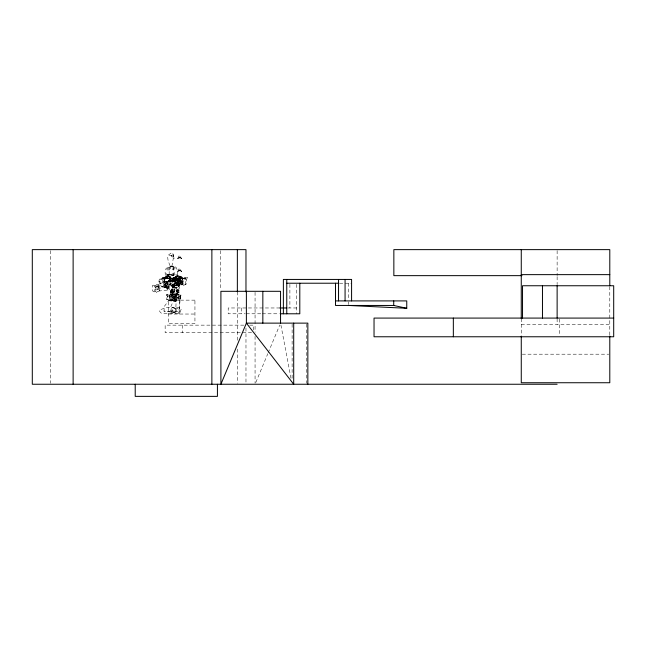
<?xml version="1.0" encoding="UTF-8"?>
<svg xmlns="http://www.w3.org/2000/svg" width="646" height="646" viewBox="0 0 646 646"><rect width="100%" height="100%" fill="white"/><g stroke="black" fill="none" stroke-linecap="round" stroke-linejoin="round"><path stroke-width="0.48" stroke-dasharray="3.23 2.42" d="M174.751 289.448L174.267 294.503L175.752 295.004M173.839 294.463L171.884 294.996L171.876 295.787L174.977 298.848L179.927 298.848L181.025 294.996L171.707 294.503L171.553 291.726L172.644 288.94L171.739 288.94L170.536 291.726L170.867 295.004L173.055 293.744L171.707 294.503M173.806 295.004L175.292 294.503L174.808 289.448M171.901 284.797L171.868 286.501L172.902 287.874L174.783 287.373L174.816 285.564L173.726 284.103L171.901 284.797L172.966 284.466L173.992 285.839L173.96 287.543L172.902 287.874M172.094 286.436L172.135 285.104L172.958 284.854L173.758 285.912L173.726 287.228L172.91 287.486L172.094 286.436L172.91 287.486M172.595 284.458L172.555 286.267L173.653 287.728M173.645 300.366L172.45 299.607L172.498 296.797L174.21 296.159L178.215 296.159L180.517 296.797L178.853 311.437L171.255 311.437L170.851 306.64L173.645 300.366L179.758 300.366M164.181 278.991L164.092 282.262L166.418 287.341L167.597 286.905L166.749 285.152L165.085 285.589L162.792 282.69L162.816 279.75L164.544 277.966L166.926 278.24L170.915 283.441L172.579 283.005L166.749 285.152M176.867 291.701L175.89 280.259C160.644 281.737 173.572 278.135 178.167 279.871L179.677 283.085L179.636 288.633L179.047 290.74L175.502 292.024A9.076 1.55 -11.4 0 1 170.859 292.057L167.799 287.01L167.29 285.08L167.346 282.698L168.945 280.307M169.825 279.129L169.486 286L168.759 288.084L166.902 288.342L165.481 286.541L164.577 279.847L166.862 278.361L169.825 279.129L169.373 281.091L166.127 281.535L164.577 279.847M173.685 287.51L174.291 278.434L175.704 276.682L177.916 275.866L174.937 278.612L174.267 287.325L173.685 287.51L173.039 287.341L173.782 278.337L175.421 276.302L177.262 275.689L181.566 276.851L182.931 279.427L182.77 284.498L182.196 284.692L182.285 279.25L180.379 276.149L179.919 276.569L180.468 277.11L174.46 279.104L174.848 281.115L171.513 282.06L170.14 281.834L170.027 279.637L171.416 280.307L173.152 279.637L172.102 280.421L169.632 280.679L167.322 277.618L167.976 276.286L171.828 275.22L175.026 275.22L176.342 276.286L174.388 279.064M173.039 287.341L174.347 286.905L174.444 285.152L180.912 283.005L182.527 283.441L183.472 280.55L182.277 278.24L179.911 277.966L177.723 279.75L176.067 285.589L174.444 285.152M179.919 276.569L185.604 278.103L186.71 280.792L186.024 284.24L183.916 285.152L180.815 284.757L180.912 283.005M180.815 284.757L182.124 284.329L182.366 279.96M171.925 292.735L172.417 289.448M179.047 290.74A9.076 1.55 -11.4 0 0 174.404 290.773L173.039 291.096C171.763 287.518 169.793 283.667 170.286 279.815M178.506 285.532L178.643 281.002L175.478 280.316L174.226 283.037L174.743 285.241L178.506 285.532L178.643 281.002M158.973 281.495L159.158 279.968A6.953 4.926 -89.2 0 1 164.237 278.103L168.856 284.24L171.65 285.152L168.194 284.482L163.882 279.032L161.645 278.725L159.78 280.542L160.248 283.36L162.364 286.63L165.158 287.543L161.71 286.872L159.473 283.416L158.973 281.495L159.691 281.228M173.621 287.147L175.987 287.785L178.094 286.872L179.976 279.968A6.953 5.483 89.1 0 1 185.604 278.103M175.987 287.785L178.821 286.63L180.678 280.542L182.729 278.725L185.232 279.032L185.943 281.212L185.289 284.482L183.181 285.395M175.752 283.198L177.311 284.579L179.225 284.515L180.42 283.683L180.169 278.862L175.227 278.862L175.486 284.975L180.153 284.813L180.428 283.037L175.752 283.198L175.486 284.975M177.182 289.448L178.005 291.726L177.852 294.503L176.503 293.744L178.692 295.004L179.023 291.726L177.351 288.189L172.207 288.189L170.972 290.207L171.15 292.735M177.585 275.172L177.4 270.19L176.019 267.299C172.878 265.498 168.461 266.168 165.917 268.728L165.126 271.974L165.279 275.632L167.144 278.184L172.038 278.184L176.681 276.843L177.585 275.172L174.057 274.429L168.768 275.172L165.683 276.843M161.645 278.725L170.439 276.149L168.622 275.689L167.855 276.351L169.422 276.746L170.439 276.149L174.606 284.329L173.427 284.757L169.422 276.746M167.379 296.118L166.603 299.461L169.204 300.778L176.108 301.416L177.925 298.953L177.771 297.919L172.619 295.125L169.446 294.293L166.87 294.342L166.628 295.044L167.895 297.055L174.081 300.01L176.867 299.954L172.409 296.966L169.64 296.07L167.379 296.118L167.895 297.055M159.675 291.071L159.457 286.194L158.189 284.644L155.856 284.523L152.327 285.605L152.513 290.853L155.807 292.977L157.277 291.693L159.675 291.071L158.367 289.497L158.189 284.644M178.643 291.063L179.354 285.524L178.538 281.398L177.23 279.766L175.89 280.259M175.591 313.237L176.447 309.846L174.42 307.738L167.015 307.383L159.489 309.943L159.812 311.647L161.371 313.237L179.846 313.237L181.316 308.764L178.538 307.383L172.983 307.383L170.205 308.764L171.674 313.237M180.113 277.287L180.113 278.749L175.704 278.749L175.704 277.287L180.113 277.287L179.733 278.749L179.733 277.287M157.681 289.295L158.577 286.089L154.879 285.395L154.281 286.711L154.2 291.144L155.856 291.459L157.681 289.295L156.025 288.98L154.2 291.144M179.927 298.848L180.517 296.797M174.783 312.446L175.882 307.771L176.108 301.416L172.644 300.705L168.784 300.543L164.359 306.325L163.979 311.081L174.783 312.446L163.979 311.081M158.335 284.515L157.818 286.235L158.512 289.44L159.732 290.926L167.944 290.014L168.606 287.817L167.71 283.715L166.159 281.801L162.727 282.585L158.335 284.515L159.546 286L160.248 289.214L159.732 290.926M167.944 290.014C165.715 288.011 164.819 284.547 166.159 281.801M165.505 284.692L165.965 283.166L168.235 284.765L168.331 287.47L167.201 288.867L166.119 287.543M167.201 288.867L167.661 287.341L167.039 284.49L165.965 283.166M172.692 281.276L172.902 280.614L176.148 279.435L176.907 279.75L172.692 281.276L169.462 281.301L173.273 279.46L176.907 279.75M172.837 253.66L174.081 258.109L172.91 253.821L172.03 253.014L171.279 252.901L168.017 255.404C166.991 259.191 168.986 263.116 170.431 266.556L171.893 266.249L173.249 258.723L172.7 255.372L171.44 255.84L169.502 255.372L172.224 256.22L171.343 255.42L173.201 258.909M181.025 294.996L180.355 296.716L174.711 296.716L171.884 294.996M170.14 281.834L170.423 281.115L172.716 280.542L174.848 281.115M169.3 296.74L171.23 291.847L174.509 291.637L176.754 294.334L172.175 300.188L169.478 298.977L169.3 296.74L171.893 296.579L173.669 298.71M172.191 289.448L171.755 291.992L171.319 291.992L171.634 289.448M178.95 281.067L179.16 280.558L182.438 280.808L183.206 284.014L180.412 285.742L177.9 283.602L179.16 280.558M178.425 313.237L179.806 309.846A5.515 5.499 -90 0 0 172.587 309.846L173.968 313.237M255.84 382.4L267.807 353.693M268.195 352.764L279.775 324.978M172.999 267.791L173.459 266.709L171.61 266.031L168.509 267.791L170.641 266.709L173.459 266.709M164.052 284.466L163.446 285.839L164.205 287.543L165.554 287.874L166.288 287.728L166.926 286.267L166.119 284.458L164.052 284.466L165.4 284.797L166.151 286.501L165.554 287.874M164.682 284.103L164.044 285.564L164.843 287.373M165.384 287.486L165.852 286.42L165.263 285.104L164.221 284.854L163.753 285.912L164.334 287.228L166.288 287.728M173.039 291.096L171.263 291.742L168.396 286.541L167.766 282.286L168.412 280.865L170.156 280.235M171.812 266.523L172.014 266.112M177.626 258.723L179.394 255.194L181.671 258.723L177.626 258.723L179.741 257.14L179.394 255.194M177.626 271.611L179.394 268.074L181.671 271.611L177.626 271.611L179.741 270.028L179.394 268.074M177.626 282.213L179.394 278.676L181.671 282.213L177.626 282.213L179.741 280.63L179.394 278.676M175.05 266.758L174.428 267.912L171.214 268.833L167.823 268.833L166.805 267.912M172.434 294.277L173.952 291.524L177.65 291.467L178.829 298.613L176.277 299.986L174.105 298.678L172.434 294.277L175.187 295.925L178.409 294.188M174.105 298.678L175.308 296.498L178.223 296.457L178.829 298.613M174.267 294.503L174.953 293.744M176.754 294.334L174.872 296.207L171.456 294.665L171.23 291.847M169.228 280.421L170.173 279.524L169.874 278.208L167.322 277.618M177.884 276.351L177.238 276.173L180.573 276.746L181.025 276.318L177.916 275.866L176.067 276.472L174.436 278.507L174.937 278.612M170.867 295.004L172.24 293.744L177.384 293.744L178.692 295.004M155.621 287.736L157.083 286.444L158.084 286.501M170.431 266.556L171.893 266.249M166.959 276.302C162.17 278.313 163.922 284.143 166.272 287.325L165.747 287.51C162.324 283.667 162.203 276.278 168.622 275.689L163.826 278.507L165.013 278.434L167.136 276.682L166.288 276.472L167.136 276.682M170.859 292.057L171.263 291.742M178.667 277.497L174.808 279.605L174.808 283.804L178.667 285.903L182.301 283.804L182.301 279.605L178.441 277.497M176.342 276.286C174.355 277.53 168.315 280.356 169.268 275.608L169.397 274.453L166.603 274.235L165.537 272.903L166.862 274.275L171.901 274.275L166.603 274.235M174.711 272.903L171.65 274.235L169.155 274.51L169.204 269.883L171.61 266.031L173.039 266.661L174.073 273.113L172.829 278.604L173.322 280.542L171.513 282.06L171.416 280.307L170.35 280.679L170.173 279.524L172.102 280.421L171.925 279.46M174.888 274.461L171.812 275.608L166.716 275.608L165.255 274.461M164.189 279.573L164.908 279.306M161.71 286.872L162.364 286.63M165.085 285.589L170.915 283.441M173.419 284.692L174.606 284.329M169.462 281.301L173.677 279.766M167.766 282.286L170.059 281.454M176.382 284.539L179.063 283.57L176.213 280.816L177.957 280.178M167.903 284.595L170.584 283.626M179.79 281.495L180.589 281.228M185.572 279.573L186.379 279.306M176.067 285.589L182.527 283.441M178.094 286.872L178.821 286.63M185.289 284.482L186.024 284.24M178.869 282.278L175.995 283.166L174.662 284.539L174.743 285.241M175.227 268.728L171.279 269.883L167.136 269.883L165.917 268.728M162.219 277.82L168.517 276.173L170.092 276.569L170.108 277.11L164.69 279.104L165.013 278.434L159.158 279.968M170.988 285.395L174.089 284.515M164.504 287.785L167.597 286.905M169.591 278.184L171.965 278.063M178.272 284.256L174.614 283.974L174.226 283.037M177.771 297.919L174.59 297.984L167.476 295.23L166.87 294.342M339.521 283.223L351.585 283.223M171.4 289.448L178.159 289.448M170.956 290.207L178.603 290.207M170.536 292.735L179.023 292.735M180.395 297.725L174.751 297.725L171.876 295.787L173.814 295.19L181.017 295.787M172.45 299.607L180.46 299.607M279.863 307.972L228.2 307.972L228.2 313.786L245.254 313.786M287.882 307.972L298.953 307.972M246.255 313.786L261.307 313.786M262.3 313.786L279.363 313.786M168.42 314.037L194.939 314.037M521.265 324.647L609.792 324.647M243.857 325.148L165.15 325.148L165.15 332.73L251.698 332.73M249.639 325.148L253.66 325.148L253.66 331.778M522.267 354.194L608.782 354.194M158.577 286.089L156.776 286.065L155.944 286.897L155.856 291.459M174.291 278.434L173.782 278.337L179.976 279.968M167.952 275.866L169.777 276.318L173.935 284.498M176.213 280.816L178.538 281.398M182.277 278.24L185.232 279.032M182.124 284.329L182.77 284.498M181.542 284.515L183.916 285.152M174.347 286.905L176.713 287.543M176.245 282.229L179.063 283.57M168.784 300.543L169.204 300.778M177.311 284.579L176.116 283.731L176.003 280.307L177.319 279.233L178.853 279.185L180.323 280.154L180.42 283.683M179.741 257.14L181.671 258.723M179.741 270.028L181.671 271.611M179.741 280.63L181.671 282.213M180.573 276.746L182.358 279.613M174.606 293.744L175.292 294.503M154.879 285.395L156.025 288.98M172.821 313.237L171.965 309.846A5.515 3.416 -90 0 1 176.447 309.846M165.497 284.006L166.385 288.108M280.921 325.1L291.007 378.338M609.792 286.638L609.792 335.484M559.493 319.059L559.493 335.783M557.127 250.632L557.127 275.64M557.127 276.641L557.127 284.636M557.127 318.648L557.127 324.647M521.265 318.648L521.265 335.484M348.549 283.223L348.549 299.922M348.549 301.811L348.549 304.541M306.261 324.13L306.261 383.248M296.409 284.361L296.409 313.786M292.121 324.13L292.121 379.242M289.892 284.361L289.892 307.972M255.065 292.307L255.065 332.278M255.065 336.283L255.065 383.248M245.973 327.99L245.973 383.248M241.233 307.972L241.233 313.786M237.357 291.83L237.357 342.057M237.357 349.09L237.357 383.248M220.488 250.64L220.488 289.82M187.631 277.812L187.631 278.329M182.309 325.148L182.309 332.73M179.984 277.812L179.984 278.329M179.83 277.812L179.83 278.329M179.548 300.148L179.548 314.037M176.083 277.287L176.083 278.749M175.954 277.812L175.954 278.329M175.801 277.812L175.801 278.329M175.042 279.605L175.042 283.804M168.881 277.812L168.881 278.329M50.735 250.64L50.735 383.248M172.175 293.744L171.319 295.763L172.24 293.744M179.556 256.696L178.918 257.972L180.379 257.972L179.556 256.696M179.556 269.576L178.918 270.852L180.379 270.852L179.556 269.576M179.556 280.186L178.918 281.454L180.379 281.454L179.556 280.186M178.126 278.418L175.292 280.065L175.292 283.344L178.126 284.991L180.969 283.344L180.969 280.065L178.126 278.418M178.635 278.789L176.116 280.243L176.116 283.158L178.635 284.62L181.163 283.158L181.163 280.243L178.635 278.789M169.204 294.996L166.628 295.044L167.33 296.005L174.743 299.017L177.925 298.953L172.474 295.908L169.204 294.996M168.856 299.413L166.603 299.461L176.786 300.705L168.856 299.413M187.784 277.812L168.727 277.812L168.727 278.329L187.784 278.329L187.784 277.812M194.939 300.148L168.42 300.148L168.42 323.638L194.939 323.638L194.939 300.148M176.067 276.472L175.421 276.302L176.35 276.859L176.067 276.472M178.239 295.763L177.319 293.744L178.239 295.763M174.073 258.004A0.896 0.541 -15 0 0 173.911 258.424A0.896 0.541 -15 0 0 174.073 258.004"/><path stroke-width="0.97" d="M521.265 274.639L609.792 274.639M522 275.648L393.85 275.648L393.85 249.631L609.792 249.631L609.792 285.718M286.767 283.223L338.544 283.223M335.508 300.907L406.754 300.907L406.754 308.295L348.549 305.453M406.754 308.295L393.721 305.453L335.508 305.453L335.508 283.223M279.863 307.972L286.767 307.972M280.356 313.786L299.801 313.786L299.801 283.223M613.7 318.082L374.034 318.082L374.034 336.768L613.7 336.768L613.7 285.75L522.525 285.75L522.525 318.082M557.127 384.249L32.3 384.249L32.3 249.631L245.973 249.631L245.973 291.83M609.792 336.065L609.792 382.739L521.265 382.739L521.265 336.065M557.127 285.75L557.127 318.082M542.47 285.75L542.47 318.082M521.265 249.631L521.265 318.648M453.339 318.082L453.339 336.768M393.721 300.907L393.721 305.453M351.585 300.907L351.585 279.435L283.376 279.435L283.376 313.786M345.069 279.435L345.069 300.907M338.544 279.435L338.544 300.907M307.843 384.249L307.843 323.129L246.384 323.129L220.9 384.249L220.9 291.306L280.55 291.306L280.55 323.129M293.704 323.129L293.704 384.249L246.384 323.129L246.384 291.306M286.767 279.435L286.767 313.786M262.841 291.306L262.841 323.129M237.357 249.631L237.357 291.83M217.427 384.249L217.427 396.369L135.216 396.369L135.216 384.249M211.872 249.631L211.872 384.249M73.127 249.631L73.127 384.249"/></g></svg>
